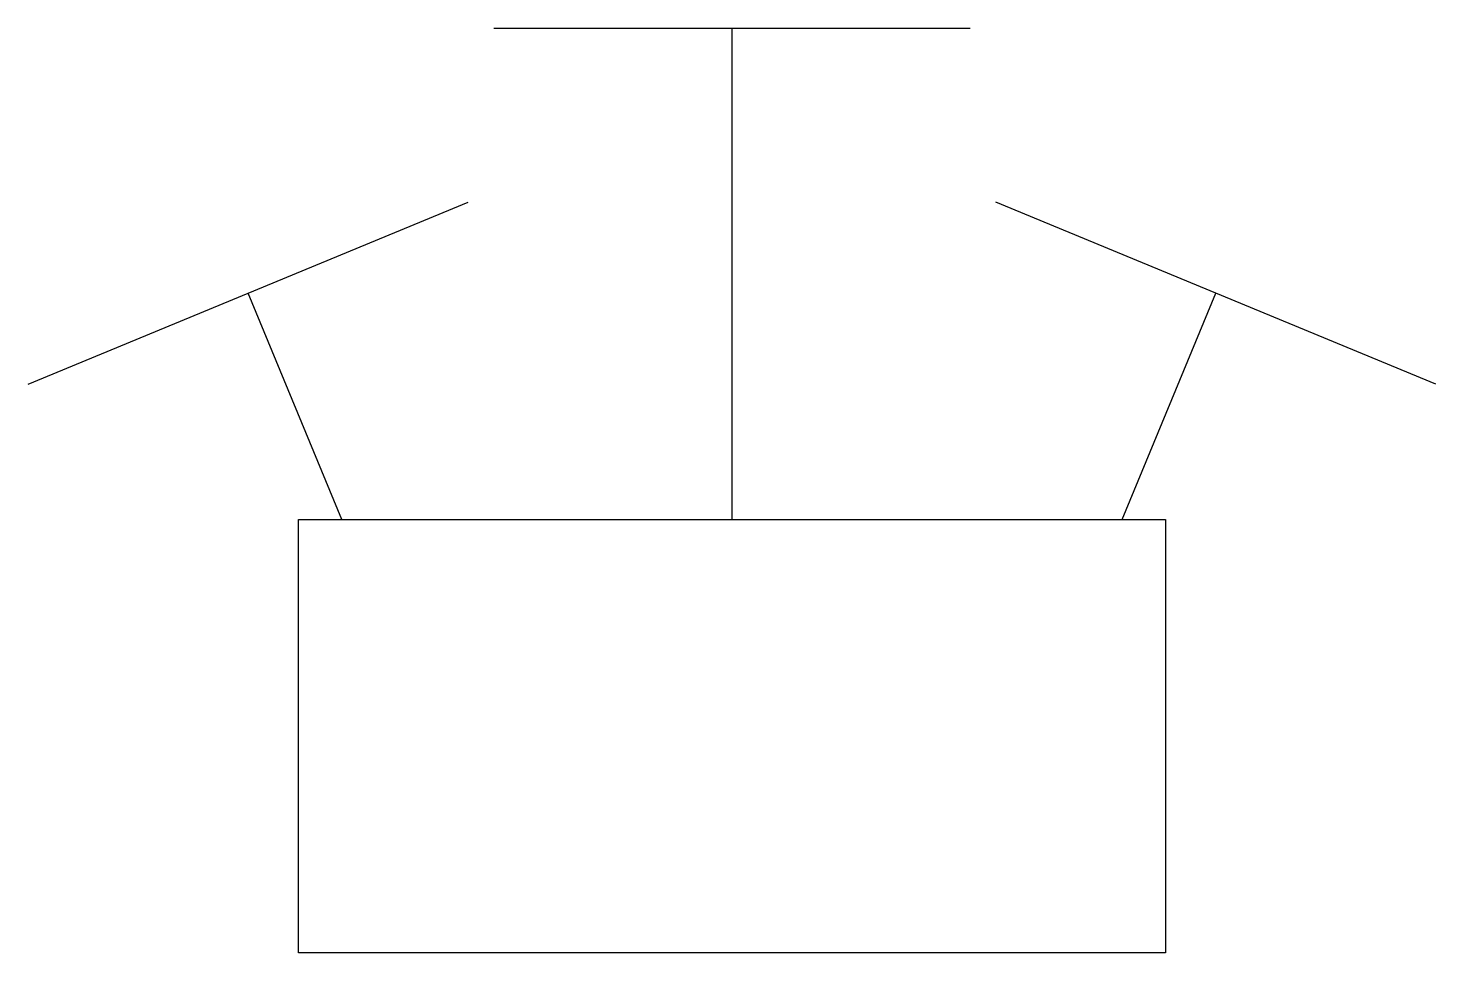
# Model space of a CAD drawing. Header units: millimetres. Extents: x -244 to 244, y -75 to 245.
import ezdxf

# ---------------------------------------------------------------- set-up
doc = ezdxf.new("R2010")
doc.units = ezdxf.units.MM

msp = doc.modelspace()

# ---------------------------------------------------------------- linework, layer by layer
at = {"color": 0, "linetype": 'ByBlock', "lineweight": -2}
for p, q in [((-82.37, 245), (82.37, 245)), ((0, 75), (0, 245)), ((-243.53, 121.76), (-91.32, 184.81)), ((243.53, 121.76), (91.32, 184.81)), ((-135, 75), (-167.43, 153.29)), ((135, 75), (167.43, 153.29))]:
    msp.add_line(p, q, dxfattribs=at)
msp.add_lwpolyline([(-150, 75), (150, 75), (150, -75), (-150, -75)], close=True, dxfattribs=at)

doc.saveas('drawing.dxf')
